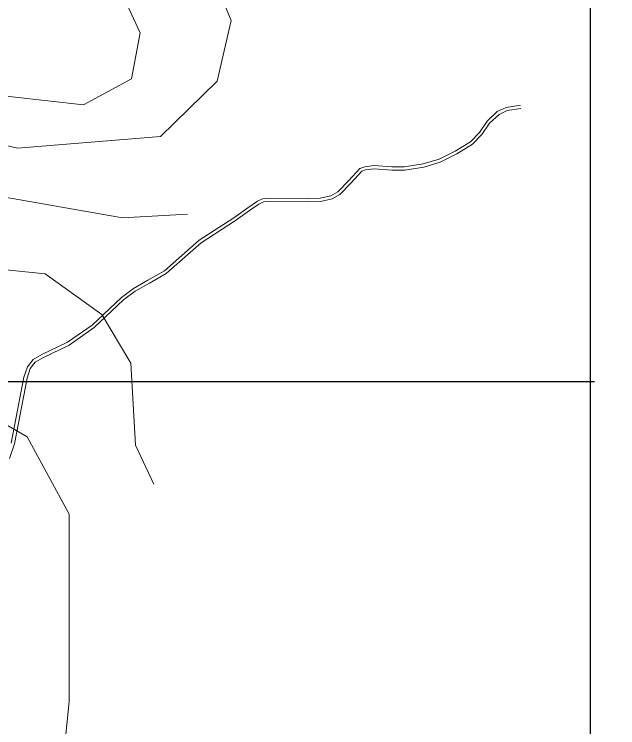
# Model space of a CAD drawing. Header units: metres. Extents: x 32505 to 230200, y 224018 to 1564544.
# Drawn here: x 227469 to 228025, y 1558380 to 1559039 of the extents above; entities that cross this region are included whole.
import ezdxf

# ---------------------------------------------------------------- set-up
doc = ezdxf.new("R2010")
doc.units = ezdxf.units.M
doc.layers.add('10 M CONTOUR', color=8, linetype='Continuous', lineweight=9)
doc.layers.add('2 M CONTOUR', color=254, linetype='Continuous', lineweight=9)
doc.layers.add('G_CART TRACK', color=252, linetype='Continuous')
doc.layers.add('GRID', color=7, linetype='Continuous')

msp = doc.modelspace()

# ---------------------------------------------------------------- linework, layer by layer
msp.add_lwpolyline([(230000, 1560700), (228000, 1560700), (228000, 1557533.23), (230000, 1557533.23)], close=True)
at = {"layer": '10 M CONTOUR'}
msp.add_polyline3d([(227584.81, 1559021.7, 380), (227576.82, 1558979.18, 380), (227532.54, 1558955.08, 380), (227433.59, 1558966.3, 380), (227373.9, 1558999.62, 380), (227342.23, 1559030.11, 380), (227348.34, 1559072.89, 380), (227413.19, 1559109.41, 380), (227494.91, 1559113.23, 0), (227570.77, 1559052.49, 380), (227584.81, 1559021.7, 380)], dxfattribs=at)
at = {"layer": '2 M CONTOUR'}
for points in [[(227658.93, 1559057, 382), (227668.7, 1559033, 382), (227655.89, 1558977.1, 382), (227603.46, 1558925.96, 382), (227471.64, 1558915.28, 382), (227338.54, 1558946.75, 382), (227167.13, 1558927.09, 382), (227034.75, 1558858.25, 382), (226967.65, 1558787.6, 382), (226884.22, 1558689.77, 382), (226837.5, 1558656.22, 382), (226810.19, 1558653.08, 382), (226742.54, 1558658.11, 382), (226609.72, 1558720.84, 382), (226594.85, 1558733.86, 382), (226534.65, 1558798.92, 382), (226479.94, 1558828.53, 382), (226404.76, 1558825.66, 382), (226303.13, 1558755.4, 382)], [(227628.46, 1558854.27, 384), (227568.54, 1558850.95, 384), (227408.76, 1558878.97, 384), (227306.65, 1558895.08, 384), (227231.51, 1558896.41, 384), (227151.89, 1558857.92, 384), (226981.87, 1558725.07, 384), (226902.75, 1558638.25, 384), (226837.47, 1558590.01, 384), (226714.71, 1558619.41, 384), (226613.27, 1558663.09, 384), (226546.8, 1558710.26, 384), (226470.43, 1558752.21, 384), (226398.66, 1558747.27, 384), (226303.5, 1558678.26, 384)], [(227597.26, 1558605, 386), (227580.51, 1558641.04, 386), (227576.1, 1558716.9, 386), (227549.35, 1558761.71, 386), (227497.27, 1558799.23, 386), (227418.3, 1558807.28, 386), (227300.37, 1558804.86, 386), (227217.92, 1558800.52, 386), (227155.06, 1558782.77, 386), (227084.79, 1558754.91, 386), (226992.36, 1558685.04, 386), (226901.07, 1558562.38, 386), (226861.63, 1558544.28, 386), (226794.54, 1558544.61, 386), (226725.33, 1558560.3, 386), (226636, 1558577.48, 386), (226543.31, 1558626.4, 386), (226456.15, 1558673.29, 386), (226384.13, 1558657.86, 386), (226284.77, 1558593.09, 386)], [(227508.4, 1558298.35, 388), (227519.38, 1558404.62, 388), (227519.42, 1558577.49, 388), (227480.47, 1558648.72, 388), (227388.34, 1558701.94, 388)]]:
    msp.add_polyline3d(points, dxfattribs=at)
at = {"layer": 'G_CART TRACK', "lineweight": 15}
for points in [[(227465.88, 1558643.01), (227477.61, 1558703.76), (227480.72, 1558713.4), (227486.06, 1558720.17), (227494.17, 1558724.65), (227517.75, 1558736.08), (227540.46, 1558751.92), (227567.5, 1558777.37), (227578.6, 1558785.76), (227591.79, 1558793.29), (227607.16, 1558802.03), (227639.21, 1558830.32), (227671.18, 1558850.99), (227684.01, 1558860.14), (227692.89, 1558866.28), (227697.79, 1558868.46), (227703.83, 1558868.99), (227740.25, 1558868.75), (227750.74, 1558869.08), (227760.69, 1558871.2), (227767.23, 1558874.86), (227777.37, 1558885.33), (227787.56, 1558896.38), (227791.95, 1558898.09), (227800.73, 1558899.15), (227817.03, 1558897.85), (227828.75, 1558897.85), (227845.71, 1558900.7), (227860.54, 1558905.02), (227875.31, 1558912.54), (227889.51, 1558921.1), (227897.7, 1558929.56), (227904.79, 1558940.18), (227914.14, 1558948.92), (227922.41, 1558952.7), (227935.51, 1558954.78)], [(227464.39, 1558628.91), (227468.79, 1558642.26), (227480.53, 1558703.01), (227483.41, 1558711.97), (227488.04, 1558717.83), (227495.55, 1558721.98), (227519.27, 1558733.49), (227542.36, 1558749.58), (227569.44, 1558775.08), (227580.26, 1558783.25), (227593.27, 1558790.68), (227608.91, 1558799.58), (227641.03, 1558827.92), (227672.87, 1558848.51), (227685.74, 1558857.69), (227694.36, 1558863.65), (227698.55, 1558865.51), (227703.95, 1558865.99), (227740.29, 1558865.75), (227751.1, 1558866.09), (227761.76, 1558868.36), (227769.08, 1558872.46), (227779.55, 1558883.27), (227789.3, 1558893.83), (227792.68, 1558895.16), (227800.79, 1558896.13), (227816.91, 1558894.85), (227829, 1558894.85), (227846.38, 1558897.77), (227861.65, 1558902.22), (227876.77, 1558909.92), (227891.39, 1558918.74), (227900.04, 1558927.66), (227907.09, 1558938.22), (227915.83, 1558946.39), (227923.29, 1558949.8), (227935.98, 1558951.82)]]:
    msp.add_lwpolyline(points, dxfattribs=at)
at = {"layer": 'GRID', "color": 254, "linetype": 'Continuous'}
for p, q in [((228000, 1563700), (228000, 1555700)), ((226526.13, 1558700), (228003.92, 1558700))]:
    msp.add_line(p, q, dxfattribs=at)

doc.saveas('drawing.dxf')
